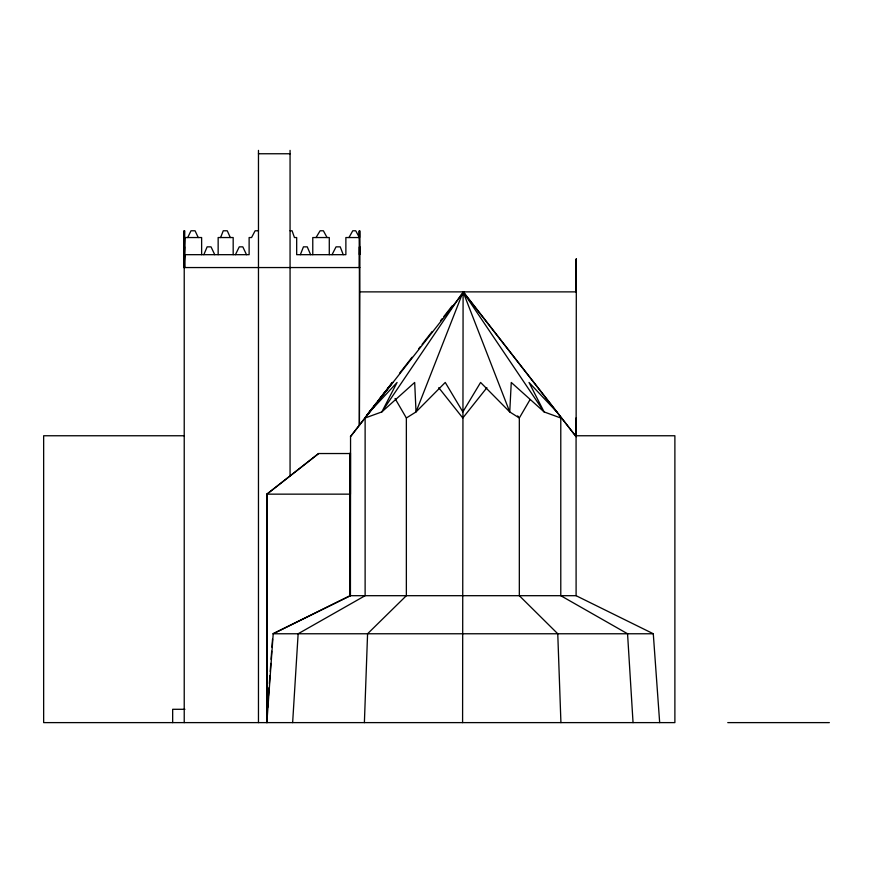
<?xml version="1.0" encoding="UTF-8"?>
<svg xmlns="http://www.w3.org/2000/svg" width="873" height="873" viewBox="0 0 873 873"><rect width="100%" height="100%" fill="white"/><g stroke="black" fill="none" stroke-linecap="round" stroke-linejoin="round"><path stroke-width="1.31" d="M184.629 254.676L184.672 267.553L184.629 237.543L184.225 267.553L184.334 230.778L184.225 267.553L359.829 267.553M184.487 230.778L184.225 267.553L184.618 246.852M184.65 230.778L184.225 267.553L184.389 237.543M350.499 453.534L350.28 595.692L350.335 453.076M359.381 267.553L359.436 246.852M350.433 454.004L350.433 595.692L273.216 633.765L266.865 722.615L266.865 494.151L318.58 453.534L350.553 453.534L350.553 436.609L359.381 425.304L359.392 230.778L359.589 254.676L359.785 246.852M359.545 237.543L359.556 230.778M462.592 722.615L463.094 293.23M463.978 291.877L359.381 425.304L359.829 291.877L576.322 291.877L576.344 258.866L576.115 436.609L463.334 291.877M184.29 246.852L184.225 267.553L184.247 230.778M184.378 246.852L184.225 267.553L184.519 254.676M364.39 722.615L367.577 633.765L406.36 595.692L406.36 417.992L395.054 398.503M292.641 722.615L298.14 633.765L365.121 595.692L365.121 417.992L381.817 411.936L414.686 382.45L416.028 411.936L406.36 417.992M266.658 721.262L267.334 711.844M267.618 707.807L268.197 699.731M268.48 695.694L269.059 687.608M269.353 683.57L269.932 675.495M270.215 671.457L270.794 663.382M271.077 659.344L271.656 651.269M271.95 647.231L272.529 639.145M462.603 293.142L416.028 411.936L445.252 382.45L462.854 411.936L480.597 382.45L509.745 411.936L519.326 417.992L519.326 595.692L557.76 633.765L560.924 722.615M220.596 237.543L223.259 230.778L227.264 230.778L230.319 237.543M300.356 254.676L303.444 246.852L307.252 246.852L310.624 254.676M203.846 254.676L207.141 246.852L211.037 246.852L214.736 254.676M187.728 237.543L190.991 230.778L195.083 230.778L198.236 237.543M235.426 254.676L239.267 246.852L242.825 246.852L246.492 254.676M332.046 254.676L336.04 246.852L340.23 246.852L343.231 254.676M348.96 237.543L352.757 230.778L355.726 230.778L359.381 237.543L345.872 237.543L345.872 254.676L296.678 254.676L296.678 237.543L294.452 237.543L292.073 230.778L290.098 230.778M530.031 399.648L519.326 417.992L517.667 415.897M316.048 237.543L320.096 230.778L323.392 230.778L327.069 237.543M461.577 294.125L381.817 411.936L397.084 382.45L368.068 413.627M369.388 411.936L372.738 407.647M374.408 405.498L376.077 403.359M377.758 401.209L391.977 382.985M399.507 373.338L412.056 357.264M418.756 348.687L420.426 346.548M422.096 344.399L432.135 331.533M440.505 320.817L442.185 318.678M443.855 316.528L452.225 305.812M350.433 436.609L392.632 382.45L377.9 401.264M366.736 415.33L370.054 411.085M371.723 408.968L385.004 391.999M387.492 388.812L392.479 382.45M364.805 417.992L376.263 403.359M486.905 387.677L462.799 417.992L438.737 387.677M318.645 453.534L266.952 494.151L266.952 722.615M350.128 595.692L272.911 633.765L653.32 633.765L576.071 595.692L350.128 595.692L350.128 453.262M258.473 150.385L258.463 722.615M290.065 150.385L290.065 475.981M258.463 153.757L290.142 153.757M258.495 230.778L255.123 230.778L251.566 237.543L249.121 237.543L249.121 254.676L184.225 254.676L184.268 237.543L201.63 237.543L201.63 254.676M184.072 435.758L43.65 435.758L43.65 722.615L674.884 722.615L674.884 435.758L575.372 435.758M576.071 436.609L463.094 291.877L509.745 411.936L511.262 382.45L544.13 411.936L560.782 417.992L560.782 595.692L627.556 633.765L633.045 722.615M266.865 494.151L350.433 494.151L350.4 453.283M184.923 709.291L172.668 709.291L172.668 722.615M727.755 722.615L829.35 722.615M556.81 411.936L529.016 382.45L544.13 411.936L463.094 291.877M559.451 415.701L560.782 417.992M653.288 633.765L659.672 722.615M359.741 230.778L359.829 291.877M359.523 246.852L359.458 254.676M359.403 230.778L359.414 237.543M576.289 258.866L576.289 291.877M576.071 417.992L576.104 595.692M350.28 453.262L350.28 595.692M329.285 254.676L329.285 237.543L312.774 237.543L312.774 254.676M233.178 254.676L233.178 237.543L218.152 237.543L218.152 254.676M184.225 237.543L184.225 722.615M184.443 254.676L184.225 267.553L184.465 254.676"/></g></svg>
